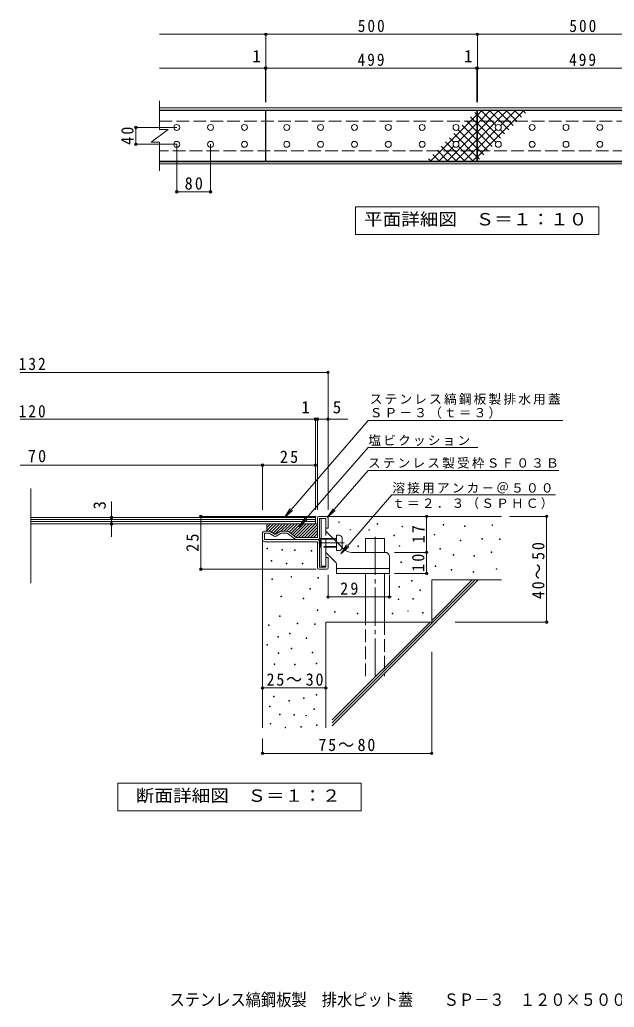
# Model space of a CAD drawing. Units: millimetres, scale not verified, with parts at other scales. Extents: x -245 to 297, y -273 to 194.
# Drawn here: x -244.7 to 36.3, y -273.1 to 193.7 of the extents above; entities that cross this region are included whole.
import ezdxf
from ezdxf.enums import TextEntityAlignment as Align

# ---------------------------------------------------------------- set-up
doc = ezdxf.new("R2010")
doc.units = ezdxf.units.MM
doc.header["$LTSCALE"] = 2
doc.header["$PDMODE"] = 32
doc.header["$PDSIZE"] = 1.2
doc.linetypes.add('CHAIN2', pattern=[12, 9, -1, 1, -1])
doc.linetypes.add('DASHED3', pattern=[4, 3, -1])
for name, color, linetype, lineweight in [('C-1', 2, 'Continuous', 9), ('C-2', 3, 'Continuous', 9), ('C-4', 7, 'Continuous', 9), ('C-5', 7, 'Continuous', 9), ('C-A', 3, 'Continuous', 9), ('D-0', 7, 'Continuous', 9), ('D-1', 2, 'Continuous', 9), ('D-2', 3, 'Continuous', 9), ('D-4', 7, 'Continuous', 9), ('D-5', 7, 'Continuous', 9), ('D-6', 6, 'Continuous', 9), ('D-9', 4, 'Continuous', 9), ('D-A', 3, 'Continuous', 9)]:
    doc.layers.add(name, color=color, linetype=linetype, lineweight=lineweight)
doc.layers.add('F-4', color=2, linetype='Continuous')
doc.styles.add('ＭＳ ゴシック', font='')
doc.styles.get('ＭＳ ゴシック').set_extended_font_data('MS Gothic')

msp = doc.modelspace()

# ---------------------------------------------------------------- linework, layer by layer
at = {"layer": 'C-1'}
for p, q in [((-178.627, 151.989), (121.573, 151.989)), ((-178.627, 150.989), (121.573, 150.989)), ((121.573, 126.589), (-178.627, 126.589)), ((121.573, 125.589), (-178.627, 125.589))]:
    msp.add_line(p, q, dxfattribs=at)
at = {"layer": 'C-1', "linetype": 'DASHED3'}
for p, q in [((-178.627, 145.789), (121.573, 145.789)), ((121.573, 131.789), (-178.627, 131.789))]:
    msp.add_line(p, q, dxfattribs=at)
at = {"layer": 'C-2'}
for p, q in [((-178.627, 141.789), (-178.627, 155.389)), ((-128.627, 150.789), (-178.627, 150.789)), ((-128.627, 126.789), (-128.627, 150.789)), ((-182.627, 135.789), (-174.627, 141.789)), ((-178.627, 141.789), (-174.627, 141.789)), ((-182.627, 135.789), (-178.627, 135.789)), ((-178.627, 122.189), (-178.627, 135.789)), ((-128.627, 126.789), (-178.627, 126.789))]:
    msp.add_line(p, q, dxfattribs=at)
for points in [[(-128.427, 126.789), (-128.427, 150.789), (-28.627, 150.789), (-28.627, 126.789)], [(-28.427, 126.789), (-28.427, 150.789), (71.373, 150.789), (71.373, 126.789)]]:
    msp.add_lwpolyline(points, close=True, dxfattribs=at)
at = {"layer": 'C-4'}
for p, q in [((-128.427, 170.789), (-128.427, 187.389)), ((-28.427, 170.789), (-28.427, 187.389)), ((-178.627, 170.789), (-128.427, 170.789)), ((-128.627, 154.789), (-128.627, 171.389)), ((-128.427, 154.789), (-128.427, 171.389)), ((-128.427, 170.789), (-28.627, 170.789)), ((-28.627, 154.789), (-28.627, 171.389)), ((-28.627, 170.789), (-28.427, 170.789)), ((-28.427, 154.789), (-28.427, 171.389)), ((-28.427, 170.789), (71.373, 170.789)), ((-170.527, 142.789), (-190.447, 142.789)), ((-189.847, 134.789), (-189.847, 142.789)), ((-170.527, 134.789), (-190.447, 134.789)), ((-170.527, 134.789), (-170.527, 111.714)), ((-154.527, 134.789), (-154.527, 111.714)), ((-170.527, 112.314), (-154.527, 112.314))]:
    msp.add_line(p, q, dxfattribs=at)
msp.add_lwpolyline([(-178.627, 186.789), (-28.427, 186.789), (121.573, 186.789)], dxfattribs=at)
for p in [(-128.427, 186.789), (-28.427, 186.789), (-128.627, 170.789), (-128.427, 170.789), (-28.627, 170.789), (-28.427, 170.789), (-189.847, 142.789), (-189.847, 134.789), (-170.527, 112.314), (-154.527, 112.314)]:
    msp.add_point(p, dxfattribs=at)
at = {"layer": 'C-5'}
for p, q in [((-86.027, 105.189), (28.973, 105.189)), ((-86.027, 92.189), (-86.027, 105.189))]:
    msp.add_line(p, q, dxfattribs=at)
msp.add_lwpolyline([(28.973, 105.189), (28.973, 92.189), (-86.027, 92.189)], dxfattribs=at)
at = {"layer": 'C-A'}
for p, q in [((-28.627, 148.744), (-29.661, 149.779)), ((-28.427, 148.633), (-26.271, 150.789)), ((-28.427, 144.673), (-22.311, 150.789)), ((-28.427, 140.713), (-18.351, 150.789)), ((-28.427, 136.754), (-14.391, 150.789)), ((-28.427, 128.834), (-6.472, 150.789)), ((-26.623, 150.789), (-19.564, 143.73)), ((-22.664, 150.789), (-13.533, 141.659)), ((-18.704, 150.789), (-11.553, 143.639)), ((-17.491, 143.73), (-10.432, 150.789)), ((-14.744, 150.789), (-9.574, 145.619)), ((-10.784, 150.789), (-7.594, 147.599)), ((-6.824, 150.789), (-5.614, 149.579)), ((-28.627, 148.744), (-50.582, 126.789)), ((-28.627, 144.785), (-37.586, 135.826)), ((-28.627, 140.825), (-33.621, 145.819)), ((-28.627, 144.785), (-31.641, 147.799)), ((-28.427, 148.633), (-17.493, 137.699)), ((-28.627, 140.825), (-42.663, 126.789)), ((-28.627, 132.905), (-37.581, 141.859)), ((-28.627, 136.865), (-35.601, 143.839)), ((-28.427, 144.673), (-19.473, 135.719)), ((-28.427, 132.794), (-19.468, 141.753)), ((-28.427, 140.714), (-21.453, 133.739)), ((-17.586, 141.752), (-15.513, 139.679)), ((-34.39, 126.789), (-43.521, 135.919)), ((-39.468, 135.826), (-41.541, 137.899)), ((-28.627, 128.945), (-39.561, 139.879)), ((-28.627, 136.865), (-38.703, 126.789)), ((-28.427, 136.754), (-23.433, 131.76)), ((-42.31, 126.789), (-47.481, 131.96)), ((-39.564, 133.848), (-46.622, 126.789)), ((-38.35, 126.789), (-45.501, 133.94)), ((-30.431, 126.789), (-37.49, 133.849)), ((-28.627, 132.905), (-34.743, 126.789)), ((-28.427, 132.794), (-25.413, 129.78)), ((-50.23, 126.789), (-51.44, 128)), ((-46.27, 126.789), (-49.46, 129.98)), ((-28.627, 128.945), (-30.783, 126.789)), ((-28.427, 128.834), (-27.393, 127.8))]:
    msp.add_line(p, q, dxfattribs=at)
for centre in [(-170.527, 142.789), (-154.527, 142.789), (-138.527, 142.789), (-118.527, 142.789), (-102.527, 142.789), (-86.527, 142.789), (-70.527, 142.789), (-54.527, 142.789), (-38.527, 142.789), (-18.527, 142.789), (-2.527, 142.789), (13.473, 142.789), (29.473, 142.789), (-170.527, 134.789), (-154.527, 134.789), (-138.527, 134.789), (-118.527, 134.789), (-102.527, 134.789), (-86.527, 134.789), (-70.527, 134.789), (-54.527, 134.789), (-38.527, 134.789), (-18.527, 134.789), (-2.527, 134.789), (13.473, 134.789), (29.473, 134.789)]:
    msp.add_circle(centre, 1.4, dxfattribs=at)
at = {"layer": 'D-0'}
for points in [[(-93.974, -43.988), (-93.974, -43.688), (-93.674, -43.688), (-93.674, -43.988)], [(-75.799, -44.773), (-75.799, -44.473), (-75.499, -44.473), (-75.499, -44.773)], [(-64.031, -45.949), (-64.031, -45.649), (-63.731, -45.649), (-63.731, -45.949)], [(-44.631, -45.272), (-44.631, -44.972), (-44.331, -44.972), (-44.331, -45.272)], [(-34.48, -45.813), (-34.48, -45.513), (-34.18, -45.513), (-34.18, -45.813)], [(-21.486, -45.407), (-21.486, -45.107), (-21.186, -45.107), (-21.186, -45.407)], [(-88.613, -47.518), (-88.613, -47.218), (-88.313, -47.218), (-88.313, -47.518)], [(-79.688, -47.673), (-79.688, -47.373), (-79.388, -47.373), (-79.388, -47.673)], [(-67.954, -50.264), (-67.954, -49.964), (-67.654, -49.964), (-67.654, -50.264)], [(-48.801, -49.877), (-48.801, -49.577), (-48.501, -49.577), (-48.501, -49.877)], [(-84.952, -55.364), (-84.952, -55.064), (-84.652, -55.064), (-84.652, -55.364)], [(-65.339, -55.233), (-65.339, -54.933), (-65.039, -54.933), (-65.039, -55.233)], [(-36.472, -52.69), (-36.472, -52.39), (-36.172, -52.39), (-36.172, -52.69)], [(-26.359, -51.904), (-26.359, -51.604), (-26.059, -51.604), (-26.059, -51.904)], [(-18.001, -52.056), (-18.001, -51.756), (-17.701, -51.756), (-17.701, -52.056)], [(-127.868, -56.361), (-127.868, -56.061), (-127.568, -56.061), (-127.568, -56.361)], [(-120.905, -56.985), (-120.905, -56.685), (-120.605, -56.685), (-120.605, -56.985)], [(-114.836, -57.151), (-114.836, -56.851), (-114.536, -56.851), (-114.536, -57.151)], [(-106.937, -57.546), (-106.937, -57.246), (-106.637, -57.246), (-106.637, -57.546)], [(-46.165, -56.569), (-46.165, -56.269), (-45.865, -56.269), (-45.865, -56.569)], [(-39.894, -59.483), (-39.894, -59.183), (-39.594, -59.183), (-39.594, -59.483)], [(-30.098, -59.953), (-30.098, -59.653), (-29.798, -59.653), (-29.798, -59.953)], [(-21.892, -58.13), (-21.892, -57.83), (-21.592, -57.83), (-21.592, -58.13)], [(-125.893, -62.285), (-125.893, -61.985), (-125.593, -61.985), (-125.593, -62.285)], [(-118.785, -63.47), (-118.785, -63.17), (-118.485, -63.17), (-118.485, -63.47)], [(-111.282, -63.47), (-111.282, -63.17), (-110.982, -63.17), (-110.982, -63.47)], [(-64.554, -62.948), (-64.554, -62.648), (-64.254, -62.648), (-64.254, -62.948)], [(-48.31, -64.813), (-48.31, -64.513), (-48.01, -64.513), (-48.01, -64.813)], [(-116.51, -69.868), (-116.51, -69.568), (-116.21, -69.568), (-116.21, -69.868)], [(-103.873, -70.263), (-103.873, -69.963), (-103.573, -69.963), (-103.573, -70.263)], [(-40.841, -66.522), (-40.841, -66.222), (-40.541, -66.222), (-40.541, -66.522)], [(-30.4, -67.467), (-30.4, -67.166), (-30.1, -67.166), (-30.1, -67.467)], [(-19.456, -66.115), (-19.456, -65.815), (-19.156, -65.815), (-19.156, -66.115)], [(-125.499, -70.973), (-125.499, -70.673), (-125.199, -70.673), (-125.199, -70.973)], [(-65.471, -74.527), (-65.471, -74.227), (-65.171, -74.227), (-65.171, -74.527)], [(-59.493, -71.675), (-59.493, -71.375), (-59.193, -71.375), (-59.193, -71.675)], [(-121.298, -79.12), (-121.298, -78.82), (-120.998, -78.82), (-120.998, -79.12)], [(-107.631, -75.454), (-107.631, -75.153), (-107.331, -75.153), (-107.331, -75.454)], [(-55.598, -76.107), (-55.598, -75.807), (-55.298, -75.807), (-55.298, -76.107)], [(-110.743, -80.12), (-110.743, -79.82), (-110.443, -79.82), (-110.443, -80.12)], [(-65.866, -80.451), (-65.866, -80.151), (-65.566, -80.151), (-65.566, -80.451)], [(-58.974, -80.223), (-58.974, -79.923), (-58.674, -79.923), (-58.674, -80.223)], [(-121.944, -88.349), (-121.944, -88.049), (-121.644, -88.049), (-121.644, -88.349)], [(-104.173, -85.585), (-104.173, -85.285), (-103.873, -85.285), (-103.873, -85.585)], [(-95.88, -86.375), (-95.88, -86.075), (-95.58, -86.075), (-95.58, -86.375)], [(-85.217, -87.165), (-85.217, -86.865), (-84.917, -86.865), (-84.917, -87.165)], [(-68.63, -87.165), (-68.63, -86.865), (-68.33, -86.865), (-68.33, -87.165)], [(-61.349, -85.963), (-61.349, -85.663), (-61.049, -85.663), (-61.049, -85.963)], [(-54.413, -86.77), (-54.413, -86.47), (-54.113, -86.47), (-54.113, -86.77)], [(-127.107, -92.694), (-127.107, -92.393), (-126.807, -92.393), (-126.807, -92.694)], [(-113.651, -91.904), (-113.651, -91.604), (-113.351, -91.604), (-113.351, -91.904)], [(-105.358, -92.134), (-105.358, -91.834), (-105.058, -91.834), (-105.058, -92.134)], [(-122.734, -98.222), (-122.734, -97.922), (-122.434, -97.922), (-122.434, -98.222)], [(-117.205, -96.643), (-117.205, -96.343), (-116.905, -96.343), (-116.905, -96.643)], [(-127.974, -102.021), (-127.974, -101.721), (-127.674, -101.721), (-127.674, -102.021)], [(-109.307, -98.848), (-109.307, -98.548), (-109.007, -98.548), (-109.007, -98.848)], [(-122.537, -105.923), (-122.537, -105.623), (-122.237, -105.623), (-122.237, -105.923)], [(-116.415, -103.751), (-116.415, -103.451), (-116.115, -103.451), (-116.115, -103.751)], [(-106.543, -105.562), (-106.543, -105.262), (-106.243, -105.262), (-106.243, -105.562)], [(-124.511, -111.057), (-124.511, -110.757), (-124.211, -110.757), (-124.211, -111.057)], [(-114.836, -111.255), (-114.836, -110.955), (-114.536, -110.955), (-114.536, -111.255)], [(-104.59, -110.768), (-104.59, -110.468), (-104.29, -110.468), (-104.29, -110.768)], [(-104.568, -125.634), (-104.568, -125.334), (-104.268, -125.334), (-104.268, -125.634)], [(-124.709, -126.424), (-124.709, -126.124), (-124.409, -126.124), (-124.409, -126.424)], [(-117.6, -128.398), (-117.6, -128.098), (-117.3, -128.098), (-117.3, -128.398)], [(-110.631, -127.166), (-110.631, -126.866), (-110.331, -126.866), (-110.331, -127.166)], [(-126.731, -131.163), (-126.731, -130.863), (-126.431, -130.863), (-126.431, -131.163)], [(-121.921, -134.878), (-121.921, -134.578), (-121.621, -134.578), (-121.621, -134.878)], [(-115.231, -135.112), (-115.231, -134.812), (-114.931, -134.812), (-114.931, -135.112)], [(-109.536, -135.437), (-109.536, -135.137), (-109.236, -135.137), (-109.236, -135.437)], [(-105.753, -132.348), (-105.753, -132.048), (-105.453, -132.048), (-105.453, -132.348)], [(-126.288, -139.222), (-126.288, -138.922), (-125.988, -138.922), (-125.988, -139.222)], [(-104.497, -139.99), (-104.497, -139.69), (-104.197, -139.69), (-104.197, -139.99)], [(-119.343, -141.082), (-119.343, -140.782), (-119.043, -140.782), (-119.043, -141.082)], [(-111.815, -140.78), (-111.815, -140.48), (-111.515, -140.48), (-111.515, -140.78)]]:
    msp.add_lwpolyline(points, close=True, dxfattribs=at)
at = {"layer": 'D-1'}
for p, q in [((-104, -41.682), (-104, -51.082)), ((-103.4, -41.082), (-99.6, -41.082)), ((-99, -41.682), (-99, -46.582)), ((-100, -42.082), (-103, -42.082)), ((-103, -51.082), (-103, -42.082)), ((-130, -52.082), (-130, -49.082)), ((-126.866, -48.082), (-129, -48.082)), ((-129, -52.082), (-129, -49.082)), ((-126.866, -49.082), (-129, -49.082)), ((-124.5, -50.448), (-126.866, -49.082)), ((-126.366, -48.216), (-124, -49.582)), ((-121.634, -48.216), (-124, -49.582)), ((-123.5, -50.448), (-121.134, -49.082)), ((-118.33, -48.082), (-121.134, -48.082)), ((-118.333, -49.082), (-121.134, -49.082)), ((-114.6, -51.882), (-118.333, -49.082)), ((-117.736, -48.28), (-114, -51.082)), ((-104, -51.082), (-114, -51.082)), ((-129, -52.082), (-104, -52.082)), ((-129, -53.082), (-104, -53.082)), ((-104, -65.482), (-104, -53.082)), ((-103, -53.082), (-103, -65.082)), ((-99, -60.582), (-100, -60.582)), ((-100, -65.082), (-100, -60.582)), ((-99, -65.482), (-99, -60.582)), ((-100, -65.082), (-103, -65.082)), ((-103.4, -66.082), (-99.6, -66.082))]:
    msp.add_line(p, q, dxfattribs=at)
msp.add_lwpolyline([(-99, -46.582), (-100, -46.582), (-100, -42.082)], dxfattribs=at)
for centre, radius, start, end in [((-103.4, -41.682), 0.6, 90, 180), ((-99.6, -41.682), 0.6, 0, 90), ((-129, -49.082), 1, 90, 180), ((-126.866, -49.082), 1, 59.99997, 90), ((-124, -49.582), 1, 239.99997, 300.00003), ((-121.134, -49.082), 1, 90, 120.00003), ((-118.33, -49.072), 0.99, 53.12967, 90), ((-104, -51.082), 1, 270, 0), ((-129, -52.082), 1, 180, 270), ((-114, -51.082), 1, 233.13025, 270), ((-104, -53.082), 1, 0, 90), ((-103.4, -65.482), 0.6, 180, 270), ((-99.6, -65.482), 0.6, 270, 0)]:
    msp.add_arc(centre, radius, start, end, dxfattribs=at)
at = {"layer": 'D-2'}
for p, q in [((-239.534, -72.63), (-239.534, -27.842)), ((-105, -41.582), (-239.534, -41.582)), ((-105, -44.582), (-105, -41.582)), ((-105, -42.582), (-239.534, -42.582)), ((-105, -43.582), (-239.534, -43.582)), ((-105, -44.582), (-239.534, -44.582))]:
    msp.add_line(p, q, dxfattribs=at)
at = {"layer": 'D-4'}
for p, q in [((-244.534, 26.992), (-99, 26.992)), ((-99, -37.991), (-99, 27.592)), ((-244.534, 4.853), (-89.692, 4.853)), ((-105, -37.991), (-105, 5.453)), ((-104, -37.991), (-104, 5.453)), ((-244.534, -16.898), (-130, -16.898)), ((-130, -37.991), (-130, -16.298)), ((-130, -16.898), (-105, -16.898)), ((-201.345, -33.978), (-201.345, -50.818)), ((-104.629, -41.082), (-159.696, -41.082)), ((-159.096, -66.082), (-159.096, -41.082)), ((-52.39, -58.082), (-52.39, -41.082)), ((-13.3, -41.082), (4.937, -41.082)), ((4.337, -91.082), (4.337, -41.082)), ((-67.635, -58.082), (-51.79, -58.082)), ((-52.39, -68.082), (-52.39, -58.082)), ((-104.629, -66.082), (-159.696, -66.082)), ((-99, -68.675), (-99, -79.788)), ((-70, -68.675), (-70, -79.788)), ((-67.635, -68.082), (-51.79, -68.082)), ((-99, -79.188), (-69, -79.188)), ((-38.844, -91.082), (4.937, -91.082)), ((-50, -105.056), (-50, -153.698)), ((-130, -122.205), (-100, -122.205)), ((-130, -146.082), (-130, -153.698)), ((-130, -153.098), (-50, -153.098))]:
    msp.add_line(p, q, dxfattribs=at)
for p in [(-99, 26.992), (-105, 4.853), (-104, 4.853), (-99, 4.853), (-130, -16.898), (-105, -16.898), (-201.345, -41.582), (-159.096, -41.082), (-52.39, -41.082), (4.337, -41.082), (-201.345, -44.582), (-52.39, -58.082), (-159.096, -66.082), (-52.39, -68.082), (-99, -79.188), (-70, -79.188), (4.337, -91.082), (-130, -122.205), (-100, -122.205), (-130, -153.098), (-50, -153.098)]:
    msp.add_point(p, dxfattribs=at)
at = {"layer": 'D-5'}
for p, q in [((-80.095, 4.167), (11.984, 4.167)), ((-80.095, -8.499), (-28.219, -8.499)), ((-80.095, -19.472), (10.098, -19.472)), ((-92.996, -58.717), (-68.778, -30.893)), ((-68.778, -30.893), (8.562, -30.893)), ((-119.598, -41.582), (-115.864, -38.256)), ((-99.39, -41.641), (-95.643, -38.33)), ((-112.756, -46.025), (-109.009, -42.714)), ((-92.996, -58.717), (-90.233, -54.549)), ((-92.996, -58.717), (-89.249, -55.406))]:
    msp.add_line(p, q, dxfattribs=at)
for points in [[(-80.095, 4.167), (-119.598, -41.582), (-116.852, -37.403)], [(-80.095, -8.499), (-112.756, -46.025), (-109.993, -41.857)], [(-80.095, -19.472), (-99.39, -41.641), (-96.628, -37.473)]]:
    msp.add_lwpolyline(points, dxfattribs=at)
at = {"layer": 'D-5', "color": 2}
msp.add_lwpolyline([(-198.399, -180.27), (-198.399, -167.27), (-83.399, -167.27), (-83.399, -180.27)], close=True, dxfattribs=at)
at = {"layer": 'D-6'}
for p, q in [((-100, -41.082), (-17, -41.082)), ((-130, -52.082), (-130, -141.082)), ((-81.3, -51.582), (-72.3, -51.582)), ((-81.3, -58.082), (-81.3, -51.582)), ((-72.3, -58.082), (-72.3, -51.582)), ((-81.3, -91.082), (-81.3, -68.082)), ((-72.3, -91.082), (-72.3, -68.082)), ((-97, -140.112), (-27.97, -71.082)), ((-97, -138.697), (-29.385, -71.082)), ((-50, -71.082), (-17, -71.082)), ((-50, -71.082), (-50, -91.082)), ((-50, -90.284), (-30.798, -71.082)), ((-100, -91.082), (-100, -141.082)), ((-100, -91.082), (-50, -91.082)), ((-97, -137.283), (-50.798, -91.082))]:
    msp.add_line(p, q, dxfattribs=at)
at = {"layer": 'D-6', "linetype": 'CHAIN2'}
msp.add_line((-76.8, -50.766), (-76.8, -116.582), dxfattribs=at)
at = {"layer": 'D-6', "linetype": 'DASHED3'}
for p, q in [((-81.3, -116.582), (-81.3, -91.082)), ((-72.3, -91.082), (-72.3, -116.582))]:
    msp.add_line(p, q, dxfattribs=at)
at = {"layer": 'D-9'}
for p, q in [((-126.237, -44.582), (-128, -46.344)), ((-124.823, -44.582), (-128, -47.759)), ((-128, -45.582), (-128, -48.082)), ((-127, -44.582), (-104, -44.582)), ((-123.409, -44.582), (-126.909, -48.082)), ((-121.994, -44.582), (-125.898, -48.486)), ((-120.58, -44.582), (-125.002, -49.003)), ((-119.166, -44.582), (-124.105, -49.521)), ((-117.752, -44.582), (-121.252, -48.082)), ((-116.338, -44.582), (-119.838, -48.082)), ((-114.923, -44.582), (-118.423, -48.082)), ((-113.509, -44.582), (-117.434, -48.506)), ((-112.095, -44.582), (-116.626, -49.112)), ((-110.681, -44.582), (-115.817, -49.718)), ((-109.267, -44.582), (-115.009, -50.325)), ((-107.852, -44.582), (-114.201, -50.931)), ((-106.438, -44.582), (-112.938, -51.082)), ((-105.024, -44.582), (-111.524, -51.082)), ((-104, -44.972), (-110.11, -51.082)), ((-104, -46.386), (-108.695, -51.082)), ((-104, -47.8), (-107.281, -51.082)), ((-104, -49.215), (-105.867, -51.082))]:
    msp.add_line(p, q, dxfattribs=at)
msp.add_arc((-127, -45.582), 1, 90, 180, dxfattribs=at)
at = {"layer": 'D-A'}
for p, q in [((-102.3, -42.082), (-102.3, -64.582)), ((-102.3, -42.082), (-100, -42.082)), ((-100, -48.082), (-100, -42.082)), ((-100, -48.082), (-91.464, -56.617)), ((-95, -53.082), (-95, -49.982)), ((-93.7, -49.982), (-95, -49.982)), ((-92.4, -51.282), (-92.4, -55.682)), ((-102.75, -51.582), (-103, -51.832)), ((-102.3, -51.832), (-103, -51.832)), ((-102.75, -55.582), (-103, -55.332)), ((-102.3, -55.332), (-103, -55.332)), ((-102.3, -51.582), (-102.75, -51.582)), ((-102.3, -55.582), (-102.75, -55.582)), ((-95, -51.582), (-96.5, -51.582)), ((-95, -51.832), (-96.25, -51.832)), ((-95.586, -62.496), (-100, -58.082)), ((-100, -64.582), (-100, -58.082)), ((-87.929, -58.082), (-72, -58.082)), ((-70, -60.082), (-70, -68.082)), ((-100, -64.582), (-102.3, -64.582)), ((-95, -68.082), (-95, -63.91)), ((-70, -65.782), (-95, -65.782)), ((-70, -68.082), (-95, -68.082))]:
    msp.add_line(p, q, dxfattribs=at)
at = {"layer": 'D-A', "linetype": 'DASHED3'}
for p, q in [((-100, -58.082), (-100, -48.082)), ((-102.75, -51.582), (-102.75, -55.582)), ((-96.5, -51.582), (-102.3, -51.582)), ((-102.3, -51.832), (-96.25, -51.832)), ((-95, -55.332), (-102.3, -55.332)), ((-95, -55.582), (-102.3, -55.582)), ((-95, -57.182), (-95, -53.082)), ((-92.4, -55.882), (-92.4, -55.682)), ((-93.7, -57.182), (-95, -57.182))]:
    msp.add_line(p, q, dxfattribs=at)
at = {"layer": 'D-A', "linetype": 'CHAIN2'}
msp.add_line((-91.401, -53.582), (-103.485, -53.582), dxfattribs=at)
at = {"layer": 'D-A'}
for centre, radius, start, end in [((-93.7, -51.282), 1.3, 0, 90), ((-87.929, -53.082), 5, 225, 270), ((-72, -60.082), 2, 7.01646, 90), ((-97, -63.91), 2, 7.01646, 45)]:
    msp.add_arc(centre, radius, start, end, dxfattribs=at)
at = {"layer": 'D-A', "linetype": 'DASHED3'}
msp.add_arc((-93.7, -55.882), 1.3, 270, 0, dxfattribs=at)

# ---------------------------------------------------------------- texts
at = {"layer": 'C-4', "color": 2, "style": 'ＭＳ ゴシック'}
for p in [(-134.767, 171.789), (-34.767, 171.789)]:
    msp.add_text('1', height=5.865, rotation=0.001, dxfattribs=at).set_placement(p, align=Align.BOTTOM_LEFT)
at = {"layer": 'C-4', "color": 2, "char_height": 5.865, "attachment_point": 7, "style": 'ＭＳ ゴシック'}
for s, insert in [('\\T1.27;\\W0.9;500', (-84.927, 187.789)), ('\\T1.27;\\W0.9;500', (15.073, 187.789)), ('\\T1.27;\\W0.9;499', (-85.027, 171.789)), ('\\T1.27;\\W0.9;499', (14.973, 171.789)), ('\\T1.27;\\W0.95;80', (-166.777, 113.313))]:
    msp.add_mtext(s, dxfattribs=dict(at, insert=insert))
at = {"layer": 'C-4', "color": 2, "insert": (-190.847, 134.539), "char_height": 5.865, "attachment_point": 7, "rotation": 90, "style": 'ＭＳ ゴシック'}
msp.add_mtext('\\T1.27;\\W0.95;40', dxfattribs=at)
at = {"layer": 'C-5', "color": 2, "style": 'ＭＳ ゴシック', "width": 1.1}
msp.add_text('平面詳細図\u3000Ｓ＝１：１０', height=5.865, dxfattribs=at).set_placement((-82.027, 94.689), align=Align.BOTTOM_LEFT)
at = {"layer": 'D-4', "color": 2, "style": 'ＭＳ ゴシック'}
for s, p in [('1', (-111.589, 5.852)), ('5', (-96.778, 5.852))]:
    msp.add_text(s, height=5.865, dxfattribs=at).set_placement(p, align=Align.BOTTOM_LEFT)
msp.add_text('3', height=5.865, rotation=90, dxfattribs=at).set_placement((-202.345, -37.857), align=Align.BOTTOM_LEFT)
at = {"layer": 'D-4', "color": 2, "char_height": 5.865, "attachment_point": 7, "style": 'ＭＳ ゴシック'}
for s, insert in [('\\T1.27;\\W0.9;132', (-245.204, 27.996)), ('\\T1.27;\\W0.9;120', (-245.204, 5.647)), ('\\T1.27;\\W0.95;70', (-240.876, -15.566)), ('\\T1.27;\\W0.95;25', (-121.75, -15.898)), ('\\T1.22;\\W0.95;25～30', (-128.079, -121.206)), ('\\T1.22;\\W0.95;75～80', (-103.574, -152.098))]:
    msp.add_mtext(s, dxfattribs=dict(at, insert=insert))
for s, insert, rotation in [('\\T1.27;\\W0.95;17', (-53.39, -53.832), 90), ('\\T1.27;\\W0.95;25', (-160.096, -57.832), 90), ('\\T1.22;\\W0.95;40～50', (3.337, -80.184), 90), ('\\T1.27;\\W0.95;10', (-53.39, -67.332), 90), ('\\T1.27;\\W0.95;29', (-93.272, -78.188), 0.001)]:
    msp.add_mtext(s, dxfattribs=dict(at, insert=insert, rotation=rotation))
at = {"layer": 'D-5', "color": 2, "style": 'ＭＳ ゴシック', "width": 1.1}
msp.add_text('断面詳細図\u3000Ｓ＝１：２', height=5.865, dxfattribs=at).set_placement((-189.899, -177.77), align=Align.BOTTOM_LEFT)
at = {"layer": 'D-5', "char_height": 4.399, "attachment_point": 7, "style": 'ＭＳ ゴシック'}
for s, insert in [('\\T1.17;ステンレス縞鋼板製排水用蓋', (-79.307, 11.675)), ('\\T1.17;ＳＰ－３（ｔ＝３）', (-79.307, 5.166)), ('\\T1.17;塩ビクッション', (-79.929, -7.795)), ('\\T1.17;ステンレス製受枠ＳＦ０３Ｂ', (-80.167, -18.52)), ('\\T1.17;溶接用アンカ－＠５００', (-68.612, -30.331)), ('\\T1.17;ｔ＝２．３（ＳＰＨＣ）', (-68.69, -37.645))]:
    msp.add_mtext(s, dxfattribs=dict(at, insert=insert))
at = {"layer": 'F-4', "style": 'ＭＳ ゴシック', "width": 0.9}
msp.add_text('ステンレス縞鋼板製\u3000排水ピット蓋\u3000\u3000ＳＰ－３\u3000１２０×５００＋ＳＦ０３Ｂ', height=5.865, dxfattribs=at).set_placement((-173.933, -274.23), align=Align.BOTTOM_LEFT)

doc.saveas('drawing.dxf')
